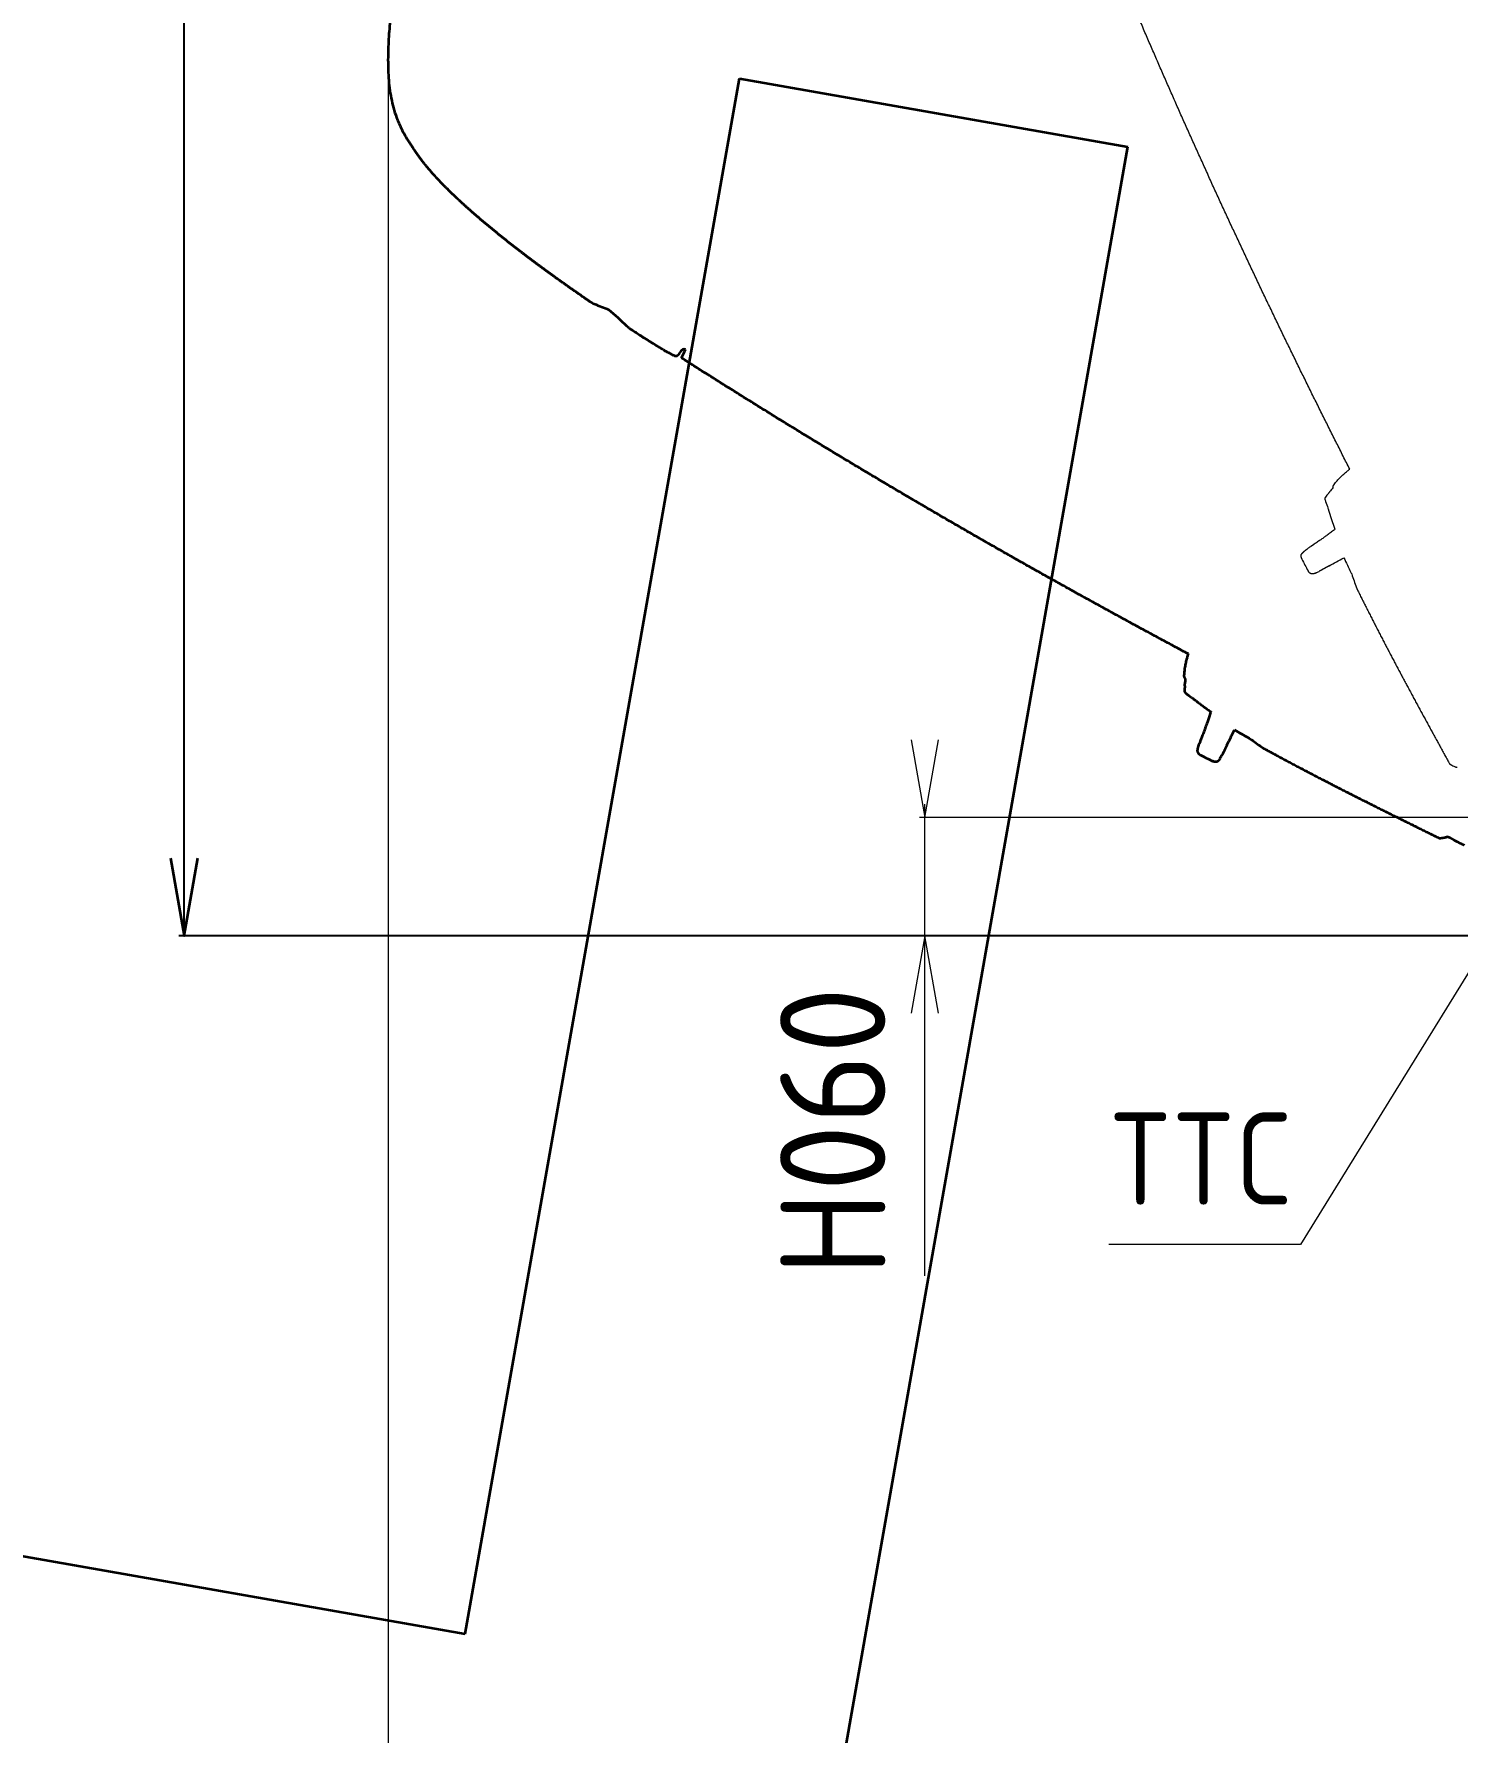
# Model space of a CAD drawing. Header units: millimetres. Extents: x 120 to 10915, y 515 to 8014.
# Drawn here: x 7711 to 8253, y 6724 to 7371 of the extents above; entities that cross this region are included whole.
import ezdxf
from ezdxf.enums import TextEntityAlignment as Align

# ---------------------------------------------------------------- set-up
doc = ezdxf.new("R2010")
doc.units = ezdxf.units.MM
doc.layers.get('0').update_dxf_attribs({"lineweight": 13})
doc.layers.add('201_Dimensions', color=7, linetype='Continuous', lineweight=13)
doc.layers.add('202_Information', color=7, linetype='Continuous', lineweight=13)
doc.styles.get("Standard").update_dxf_attribs({"font": 'isocp.shx'})

# ---------------------------------------------------------------- blocks, each defined once
blk = doc.blocks.new('BLOCK11')
at = {"layer": '201_Dimensions', "color": 2, "lineweight": 18}
blk.add_lwpolyline([(8282.151367, 3154.344971), (8193.013672, 3010), (8120, 3010)], dxfattribs=at)
blk.add_solid([(8286.555664, 3151.625), (8292.300781, 3170.781982), (8277.74707, 3157.064697)], dxfattribs=at)
at = {"layer": '201_Dimensions', "color": 2, "lineweight": 18, "width": 0.84017}
blk.add_text('TTC', height=35, dxfattribs=at).set_placement((8120, 3025.166748), (8190.01416, 3025.166748), align=Align.FIT)
blk = doc.blocks.new('BLOCK13')
at = {"layer": '201_Dimensions', "color": 2, "lineweight": 25}
for p, q in [((7768.277832, 3127.5), (7768.277832, 3885.795898)), ((8359.757812, 3127.5), (7766.277832, 3127.5))]:
    blk.add_line(p, q, dxfattribs=at)
at = {"layer": '201_Dimensions', "color": 2, "lineweight": 35}
blk.add_lwpolyline([(7763.068359, 3157.044189), (7768.277832, 3127.5), (7773.487305, 3157.044189)], dxfattribs=at)
blk = doc.blocks.new('BLOCK15')
at = {"layer": '201_Dimensions', "color": 2, "lineweight": 18}
blk.add_line((7845.817383, 3460), (7845.817383, 2760.569092), dxfattribs=at)
blk = doc.blocks.new('BLOCK16')
at = {"layer": '201_Dimensions', "color": 2, "lineweight": 18}
for p, q in [((8050.006348, 2998.015625), (8050.006348, 3177.5)), ((8292.5, 3172.5), (8048.006348, 3172.5)), ((8359.757812, 3127.5), (8048.006348, 3127.5))]:
    blk.add_line(p, q, dxfattribs=at)
for points in [[(8044.796875, 3202.044189), (8050.006348, 3172.5), (8055.21582, 3202.044189)], [(8055.21582, 3097.955811), (8050.006348, 3127.5), (8044.796875, 3097.955811)]]:
    blk.add_lwpolyline(points, dxfattribs=at)
at = {"layer": '201_Dimensions', "color": 2, "lineweight": 18, "width": 0.731013}
blk.add_text('H060', height=40, rotation=90, dxfattribs=at).set_placement((8035.006348, 2998.015625), (8035.006348, 3108.015625), align=Align.FIT)
blk = doc.blocks.new('2903066')
at = {"layer": '201_Dimensions', "color": 3, "lineweight": 35}
for p, q in [((7938.37, 3358.18), (7937.75, 3358.59)), ((7943.23, 3354.98), (7943.31, 3354.93)), ((7951.78, 3349.75), (7951.86, 3349.71)), ((7957.19, 3349.91), (7956.52, 3348.86)), ((7957.21, 3349.94), (7957.19, 3349.91)), ((7957.49, 3347.35), (7957.98, 3348.42)), ((7957.98, 3348.42), (7958.68, 3349.91)), ((7958.68, 3349.91), (7958.97, 3350.54)), ((8150.16, 3234.17), (8150.18, 3234.25)), ((8148.93, 3222.51), (8148.93, 3222.49)), ((8148.94, 3222.61), (8148.98, 3223.3)), ((8158.74, 3212.41), (8158.83, 3212.71))]:
    blk.add_line(p, q, dxfattribs=at)
at = {"layer": '201_Dimensions', "color": 3, "lineweight": 18}
for p, q in [((8211.28, 3304.66), (8211.34, 3304.71)), ((8203.58, 3295.82), (8203.57, 3295.8)), ((8203.64, 3295.89), (8204.07, 3296.43)), ((8205.82, 3281.92), (8206.07, 3282.11))]:
    blk.add_line(p, q, dxfattribs=at)
blk.add_lwpolyline([(8203.86, 3268.2, 0.000114), (8209.45, 3271.28)], format="xyb", dxfattribs=at)
at = {"layer": '201_Dimensions', "color": 3, "lineweight": 35}
blk.add_lwpolyline([(8165, 3200.05, 0.000114), (8167.81, 3205.78)], format="xyb", dxfattribs=at)
for centre, radius, start, end in [((7958.12, 3446.45), 85.52, 246.20909, 250.21225), ((7927.32, 3362.7), 3.84, 49.34843, 53.11995), ((7847.25, 3266.52), 128.98, 46.06977, 50.19625), ((8443.06, 4118.67), 912.72, 236.42993, 236.709), ((8180.12, 3718.85), 434.18, 236.75272, 236.93476), ((8005.42, 3445.54), 109.78, 240.03417, 240.75477), ((8002.08, 3439.61), 102.98, 240.8134, 242.45316), ((7958.47, 3349.13), 1.5, 70.53242, 147.36799), ((8240.22, 3218.38), 91.38, 175.70769, 176.91845), ((8227.76, 3219.14), 78.9, 177.56246, 178.91879), ((8149.35, 3222.46), 0.43, 165.11014, 172.84603), ((8224.38, 3326.38), 130.42, 234.87126, 236.05915), ((8214.28, 3294.93), 99.11, 230.74503, 231.36411), ((8438.55, 3096.67), 302.48, 159.63845, 159.88437), ((8256.59, 3312.51), 137.72, 233.04534, 235.34168), ((8211.84, 3303.68), 121.58, 242.12509, 244.52249), ((8007.76, 3283.02), 177.94, 330.30016, 330.78867), ((8244.17, 3184.88), 20.34, 275.91161, 281.04145), ((8325.99, 3308.52), 162.74, 241.66079, 243.11726)]:
    blk.add_arc(centre, radius, start, end, dxfattribs=at)
at = {"layer": '201_Dimensions', "color": 3, "lineweight": 18}
for centre, radius, start, end in [((8266.22, 3247.84), 78.9, 142.56246, 143.91879), ((8203.9, 3295.53), 0.43, 130.11014, 137.84603), ((8275.99, 3240.07), 91.38, 140.70769, 141.91845), ((8324.96, 3337.62), 130.42, 199.87126, 201.05915), ((8298.65, 3317.65), 99.11, 195.74503, 196.36411), ((8301.67, 3326.22), 121.58, 207.12509, 209.52249), ((8368.65, 3026.61), 302.48, 124.63845, 124.88437), ((8122.65, 3426.35), 177.94, 295.30016, 295.78867), ((8343.39, 3307.79), 137.72, 198.04534, 200.34168), ((8260.01, 3210.36), 20.34, 240.91161, 246.04145)]:
    blk.add_arc(centre, radius, start, end, dxfattribs=at)
for points in [[(8211.72, 3305), (8191.5, 3344.84), (8172, 3385.05), (8153.29, 3425.63), (8135.39, 3466.58), (8118.36, 3507.89)], [(8203.59, 3295.82), (8203.59, 3295.82), (8203.59, 3295.82), (8203.59, 3295.83), (8203.61, 3295.85), (8203.64, 3295.89)], [(8214.26, 3259.91), (8214.32, 3259.75), (8214.38, 3259.58), (8214.45, 3259.42), (8214.53, 3259.27), (8214.61, 3259.11)], [(8214.61, 3259.11), (8221.22, 3245.74), (8228.11, 3232.51), (8235.17, 3219.37), (8242.33, 3206.28), (8249.51, 3193.2)]]:
    blk.add_open_spline(points, degree=5, dxfattribs=at)
at = {"layer": '201_Dimensions', "color": 3, "lineweight": 35}
for points, degree, knots in [([(7847.48, 3484.28), (7847.33, 3482.98), (7847.04, 3480.38), (7846.65, 3476.47), (7846.32, 3472.56), (7846.05, 3468.64), (7845.87, 3464.72), (7845.79, 3460.8), (7845.85, 3456.89), (7846.07, 3452.98), (7846.5, 3449.1), (7847.17, 3445.26), (7848.12, 3441.5), (7848.96, 3439.07), (7849.43, 3437.87)], 3, [0, 0, 0, 0, 15.712437, 31.42248, 47.132564, 62.834794, 78.525647, 94.206076, 109.870248, 125.506906, 141.132739, 156.701135, 172.199809, 187.624803, 187.624803, 187.624803, 187.624803]), ([(7849.43, 3437.87), (7849.51, 3437.68), (7849.66, 3437.3), (7849.9, 3436.73), (7850.15, 3436.16), (7850.41, 3435.6), (7850.67, 3435.04), (7850.94, 3434.49), (7851.22, 3433.94), (7851.5, 3433.4), (7851.79, 3432.86), (7852.09, 3432.32), (7852.4, 3431.79), (7852.71, 3431.26), (7853.03, 3430.74), (7853.35, 3430.22), (7853.68, 3429.71), (7854.02, 3429.2), (7854.36, 3428.69), (7854.7, 3428.19), (7854.98, 3427.81), (7855.13, 3427.59), (7855.17, 3427.53)], 3, [0, 0, 0, 0, 2.471685, 4.941463, 7.4093, 9.875171, 12.339051, 14.800919, 17.260754, 19.718537, 22.174265, 24.627912, 27.079466, 29.528922, 31.976275, 34.421526, 36.864678, 39.305734, 41.744758, 44.181701, 46.616564, 47.410935, 47.410935, 47.410935, 47.410935]), ([(7887.45, 3394.75), (7884.94, 3396.79), (7882.44, 3398.87), (7879.97, 3400.97), (7876.41, 3404.08), (7872.93, 3407.27), (7871.85, 3408.28), (7869.86, 3410.18), (7867.9, 3412.11), (7867.01, 3413.01), (7865.61, 3414.46), (7864.23, 3415.93), (7863.73, 3416.47), (7861.82, 3418.59), (7859.98, 3420.77), (7858.67, 3422.42), (7857.18, 3424.44), (7855.81, 3426.53), (7855.59, 3426.86), (7855.38, 3427.2), (7855.17, 3427.53)], 5, [0, 0, 0, 0, 0, 0, 91.764208, 91.764208, 91.764208, 133.637509, 133.637509, 133.637509, 169.528822, 169.528822, 169.528822, 190.525679, 190.525679, 190.525679, 250.134496, 250.134496, 250.134496, 261.31786, 261.31786, 261.31786, 261.31786, 261.31786, 261.31786]), ([(7922.78, 3368.67), (7918.32, 3371.72), (7913.89, 3374.81), (7909.5, 3377.93), (7902.39, 3383.11), (7895.41, 3388.43), (7892.73, 3390.51), (7890.08, 3392.61), (7887.45, 3394.75)], 5, [0, 0, 0, 0, 0, 0, 108.539493, 108.539493, 108.539493, 176.637564, 176.637564, 176.637564, 176.637564, 176.637564, 176.637564]), ([(7923.62, 3368.2), (7923.56, 3368.22), (7923.5, 3368.25), (7923.44, 3368.28), (7923.32, 3368.33), (7923.2, 3368.39), (7923.14, 3368.43), (7923.04, 3368.49), (7922.93, 3368.57), (7922.88, 3368.6), (7922.83, 3368.63), (7922.78, 3368.67)], 5, [0, 0, 0, 0, 0, 0, 1.344009, 1.344009, 1.344009, 2.784755, 2.784755, 2.784755, 4.015319, 4.015319, 4.015319, 4.015319, 4.015319, 4.015319]), ([(7929.17, 3365.98), (7929.22, 3365.96), (7929.27, 3365.95), (7929.31, 3365.93), (7929.41, 3365.89), (7929.5, 3365.85), (7929.54, 3365.82), (7929.58, 3365.8), (7929.62, 3365.77)], 5, [0, 0, 0, 0, 0, 0, 1.463772, 1.463772, 1.463772, 2.907077, 2.907077, 2.907077, 2.907077, 2.907077, 2.907077]), ([(7937.75, 3358.59), (7937.66, 3358.65), (7937.57, 3358.71), (7937.48, 3358.77), (7937.31, 3358.9), (7937.15, 3359.03), (7937.07, 3359.09), (7936.96, 3359.19), (7936.85, 3359.3), (7936.81, 3359.34), (7936.77, 3359.37), (7936.73, 3359.41)], 5, [0, 0, 0, 0, 0, 0, 2.211539, 2.211539, 2.211539, 4.252153, 4.252153, 4.252153, 5.349575, 5.349575, 5.349575, 5.349575, 5.349575, 5.349575]), ([(7950.58, 3350.43), (7949.54, 3351.03), (7948.51, 3351.64), (7947.49, 3352.27), (7946.04, 3353.17), (7944.6, 3354.1), (7944.17, 3354.37), (7943.74, 3354.65), (7943.31, 3354.93)], 5, [0, 0, 0, 0, 0, 0, 24.056912, 24.056912, 24.056912, 34.371733, 34.371733, 34.371733, 34.371733, 34.371733, 34.371733]), ([(7956.52, 3348.86), (7956.43, 3348.72), (7956.35, 3348.59), (7956.25, 3348.46), (7956.08, 3348.26), (7955.87, 3348.12), (7955.78, 3348.08), (7955.6, 3348.01), (7955.42, 3347.99), (7955.32, 3348), (7955.08, 3348.02), (7954.85, 3348.11), (7954.71, 3348.17), (7954.58, 3348.24), (7954.45, 3348.31)], 5, [0, 0, 0, 0, 0, 0, 3.203765, 3.203765, 3.203765, 5.113119, 5.113119, 5.113119, 6.985729, 6.985729, 6.985729, 9.967929, 9.967929, 9.967929, 9.967929, 9.967929, 9.967929]), ([(8148.74, 3226.1), (8148.75, 3226.4), (8148.78, 3226.99), (8148.85, 3227.87), (8148.95, 3228.76), (8149.08, 3229.64), (8149.24, 3230.52), (8149.43, 3231.39), (8149.63, 3232.26), (8149.83, 3233.03), (8150.01, 3233.66), (8150.11, 3234.01), (8150.16, 3234.18)], 3, [0, 0, 0, 0, 3.538928, 7.088387, 10.646221, 14.210918, 17.789623, 21.37295, 24.952498, 28.518928, 30.839623, 32.884321, 32.884321, 32.884321, 32.884321]), ([(8150.18, 3234.25), (8150.23, 3234.39), (8150.27, 3234.54), (8150.32, 3234.69), (8150.33, 3234.7)], 3, [0, 0, 0, 0, 1.765854, 1.917924, 1.917924, 1.917924, 1.917924]), ([(8148.74, 3226.1), (8148.74, 3226.08), (8148.74, 3226.05), (8148.74, 3225.99), (8148.74, 3225.93), (8148.74, 3225.87), (8148.75, 3225.82), (8148.76, 3225.76), (8148.77, 3225.71), (8148.78, 3225.66), (8148.8, 3225.61), (8148.82, 3225.56), (8148.85, 3225.51), (8148.88, 3225.46), (8148.91, 3225.42), (8148.94, 3225.38), (8148.98, 3225.34), (8149.02, 3225.3), (8149.06, 3225.26), (8149.09, 3225.23), (8149.1, 3225.22)], 3, [0, 0, 0, 0, 0.231575, 0.46169, 0.689579, 0.914965, 1.138819, 1.360192, 1.579315, 1.796609, 2.0123, 2.227569, 2.443095, 2.659389, 2.876353, 3.095224, 3.316261, 3.539543, 3.764056, 3.978689, 3.978689, 3.978689, 3.978689]), ([(8148.87, 3220.63), (8148.87, 3220.54), (8148.87, 3220.45), (8148.87, 3220.36), (8148.9, 3220.21), (8148.96, 3220.07), (8149, 3220.02), (8149.08, 3219.92), (8149.17, 3219.83), (8149.23, 3219.79), (8149.28, 3219.75), (8149.33, 3219.72)], 5, [0, 0, 0, 0, 0, 0, 1.79308, 1.79308, 1.79308, 3.105136, 3.105136, 3.105136, 4.443051, 4.443051, 4.443051, 4.443051, 4.443051, 4.443051]), ([(8152.39, 3217.51), (8152.45, 3217.46), (8152.57, 3217.37), (8152.75, 3217.22), (8152.93, 3217.08), (8153.1, 3216.95), (8153.28, 3216.81), (8153.45, 3216.67), (8153.63, 3216.53), (8153.8, 3216.4), (8153.98, 3216.26), (8154.15, 3216.13), (8154.33, 3215.99), (8154.51, 3215.86), (8154.68, 3215.73), (8154.85, 3215.6), (8155.03, 3215.46), (8155.2, 3215.33), (8155.38, 3215.2), (8155.55, 3215.08), (8155.72, 3214.95), (8155.89, 3214.82), (8156.06, 3214.7), (8156.23, 3214.57), (8156.41, 3214.44), (8156.52, 3214.36), (8156.58, 3214.32)], 3, [0, 0, 0, 0, 0.923413, 1.833259, 2.733559, 3.6275, 4.51751, 5.40534, 6.292144, 7.178563, 8.062701, 8.946489, 9.829509, 10.711151, 11.590696, 12.467395, 13.340552, 14.209602, 15.074125, 15.934137, 16.789957, 17.642363, 18.492672, 19.342817, 20.195434, 21.053937, 21.053937, 21.053937, 21.053937]), ([(8158.74, 3212.41), (8158.65, 3212.14), (8158.48, 3211.6), (8158.21, 3210.79), (8157.94, 3210), (8157.69, 3209.25), (8157.44, 3208.54), (8157.21, 3207.89), (8156.98, 3207.24), (8156.76, 3206.65), (8156.54, 3206.03), (8156.3, 3205.38), (8156.02, 3204.64), (8155.75, 3203.92), (8155.57, 3203.44), (8155.48, 3203.2)], 3, [0, 0, 0, 0, 3.431861, 6.825069, 10.184286, 13.512656, 16.322014, 19.111227, 21.880465, 24.626434, 26.566377, 29.773885, 32.939263, 36.057698, 39.096822, 39.096822, 39.096822, 39.096822]), ([(8156.58, 3214.32), (8156.61, 3214.3), (8156.67, 3214.25), (8156.76, 3214.19), (8156.84, 3214.13), (8156.93, 3214.06), (8157.02, 3214), (8157.11, 3213.94), (8157.19, 3213.88), (8157.28, 3213.81), (8157.36, 3213.75), (8157.45, 3213.69), (8157.54, 3213.63), (8157.62, 3213.57), (8157.7, 3213.51), (8157.79, 3213.45), (8157.87, 3213.39), (8157.95, 3213.33), (8158.03, 3213.28), (8158.11, 3213.22), (8158.19, 3213.16), (8158.27, 3213.11), (8158.35, 3213.05), (8158.42, 3213), (8158.5, 3212.95), (8158.55, 3212.91), (8158.57, 3212.9)], 3, [0, 0, 0, 0, 0.435981, 0.870535, 1.303709, 1.735507, 2.165898, 2.594814, 3.022152, 3.44778, 3.870237, 4.290635, 4.708761, 5.124384, 5.537253, 5.947101, 6.353646, 6.756595, 7.153588, 7.54637, 7.934627, 8.31804, 8.696295, 9.069078, 9.436079, 9.796997, 9.796997, 9.796997, 9.796997]), ([(8158.57, 3212.9), (8158.6, 3212.88), (8158.64, 3212.85), (8158.71, 3212.8), (8158.77, 3212.76), (8158.81, 3212.73), (8158.83, 3212.71)], 3, [0, 0, 0, 0, 0.332648, 0.658218, 0.976693, 1.266834, 1.266834, 1.266834, 1.266834]), ([(8167.81, 3205.78), (8169.6, 3204.77), (8171.59, 3203.67), (8173.59, 3202.57), (8173.8, 3202.46)], 3, [4.15616, 4.15616, 4.15616, 4.15616, 28.747223, 31.527536, 31.527536, 31.527536, 31.527536]), ([(8153.95, 3197.21), (8153.93, 3197.27), (8153.88, 3197.39), (8153.85, 3197.57), (8153.84, 3197.73), (8153.83, 3197.83), (8153.84, 3197.92), (8153.84, 3197.98), (8153.84, 3198.05), (8153.85, 3198.1), (8153.86, 3198.15), (8153.86, 3198.2), (8153.87, 3198.25), (8153.87, 3198.29), (8153.88, 3198.34), (8153.89, 3198.4), (8153.9, 3198.47), (8153.92, 3198.54), (8153.93, 3198.61), (8153.94, 3198.69), (8153.96, 3198.76), (8153.98, 3198.84), (8153.99, 3198.92), (8154.01, 3199), (8154.03, 3199.09), (8154.05, 3199.18), (8154.08, 3199.27), (8154.1, 3199.37), (8154.13, 3199.48), (8154.16, 3199.58), (8154.18, 3199.66), (8154.19, 3199.7)], 3, [0, 0, 0, 0, 0.69919, 1.617295, 2.155214, 2.600711, 2.884629, 3.141636, 3.404832, 3.619599, 3.839871, 4.026729, 4.218571, 4.378744, 4.542108, 4.813204, 5.094969, 5.387087, 5.689391, 5.984684, 6.290329, 6.606625, 6.934024, 7.277134, 7.632682, 8.001555, 8.38478, 8.797884, 9.227695, 9.675577, 10.142981, 10.142981, 10.142981, 10.142981]), ([(8154.19, 3199.7), (8154.2, 3199.72), (8154.21, 3199.78), (8154.24, 3199.87), (8154.28, 3199.98), (8154.31, 3200.08), (8154.35, 3200.2), (8154.4, 3200.34), (8154.46, 3200.51), (8154.51, 3200.63), (8154.53, 3200.7)], 3, [0, 0, 0, 0, 0.303903, 0.763749, 1.158593, 1.607089, 2.099288, 2.664088, 3.364138, 4.234633, 4.234633, 4.234633, 4.234633]), ([(8155.53, 3203.34), (8155.46, 3203.16), (8155.39, 3202.97), (8155.32, 3202.79), (8155.24, 3202.61), (8155.17, 3202.42), (8155.17, 3202.42), (8155.13, 3202.32), (8155.09, 3202.21), (8155.05, 3202.11), (8155.02, 3202.01), (8154.98, 3201.92)], 5, [0, 0, 0, 0, 0, 0, 4.034215, 4.034215, 4.034215, 4.074062, 4.074062, 4.074062, 6.327485, 6.327485, 6.327485, 6.327485, 6.327485, 6.327485]), ([(8165, 3200.05), (8164.95, 3199.96), (8164.91, 3199.87), (8164.86, 3199.77), (8164.81, 3199.67), (8164.76, 3199.57), (8164.76, 3199.57), (8164.71, 3199.47), (8164.66, 3199.37), (8164.61, 3199.28), (8164.57, 3199.18), (8164.52, 3199.08), (8164.51, 3199.07), (8164.47, 3198.98), (8164.43, 3198.89), (8164.38, 3198.81), (8164.34, 3198.72), (8164.3, 3198.63), (8164.29, 3198.62), (8164.25, 3198.54), (8164.21, 3198.46), (8164.18, 3198.39), (8164.14, 3198.31), (8164.1, 3198.22), (8164.09, 3198.22), (8164.06, 3198.15), (8164.03, 3198.08), (8163.99, 3198.01), (8163.96, 3197.94), (8163.92, 3197.87), (8163.92, 3197.86), (8163.88, 3197.79), (8163.85, 3197.72), (8163.82, 3197.65), (8163.78, 3197.58), (8163.75, 3197.51), (8163.74, 3197.5), (8163.72, 3197.45), (8163.69, 3197.39), (8163.66, 3197.34), (8163.64, 3197.29), (8163.61, 3197.23), (8163.61, 3197.23), (8163.58, 3197.17), (8163.55, 3197.12), (8163.53, 3197.06), (8163.5, 3197.01), (8163.47, 3196.95), (8163.47, 3196.94), (8163.44, 3196.89), (8163.42, 3196.85), (8163.4, 3196.81), (8163.38, 3196.77), (8163.36, 3196.73), (8163.36, 3196.72), (8163.34, 3196.68), (8163.32, 3196.64), (8163.3, 3196.61), (8163.28, 3196.57), (8163.26, 3196.53), (8163.26, 3196.53), (8163.24, 3196.49), (8163.23, 3196.46), (8163.21, 3196.43), (8163.2, 3196.4), (8163.18, 3196.37), (8163.18, 3196.36), (8163.16, 3196.34), (8163.15, 3196.31), (8163.14, 3196.29), (8163.12, 3196.26), (8163.11, 3196.23), (8163.1, 3196.22), (8163.09, 3196.2), (8163.09, 3196.19), (8163.08, 3196.19), (8163.08, 3196.18), (8163.08, 3196.17)], 5, [0, 0, 0, 0, 0, 0, 2.080919, 2.080919, 2.080919, 2.24099, 2.24099, 2.24099, 4.305056, 4.305056, 4.305056, 4.463157, 4.463157, 4.463157, 6.326141, 6.326141, 6.326141, 6.479745, 6.479745, 6.479745, 8.134209, 8.134209, 8.134209, 8.279019, 8.279019, 8.279019, 9.727111, 9.727111, 9.727111, 9.871921, 9.871921, 9.871921, 11.359363, 11.359363, 11.359363, 11.494586, 11.494586, 11.494586, 12.608017, 12.608017, 12.608017, 12.722527, 12.722527, 12.722527, 13.867608, 13.867608, 13.867608, 14.056148, 14.056148, 14.056148, 14.904565, 14.904565, 14.904565, 14.998837, 14.998837, 14.998837, 15.811553, 15.811553, 15.811553, 15.884166, 15.884166, 15.884166, 16.592214, 16.592214, 16.592214, 16.646817, 16.646817, 16.646817, 17.192754, 17.192754, 17.192754, 17.411188, 17.411188, 17.411188, 17.552792, 17.552792, 17.552792, 17.552792, 17.552792, 17.552792]), ([(8153.95, 3197.21), (8153.97, 3197.16), (8154.01, 3197.06), (8154.1, 3196.92), (8154.19, 3196.79), (8154.31, 3196.67), (8154.43, 3196.56), (8154.56, 3196.46), (8154.7, 3196.37), (8154.84, 3196.28), (8154.94, 3196.23), (8154.99, 3196.2)], 3, [0, 0, 0, 0, 0.670785, 1.326487, 1.982079, 2.638025, 3.295533, 3.955986, 4.620783, 5.291554, 5.970232, 5.970232, 5.970232, 5.970232]), ([(8162.33, 3194.85), (8162.3, 3194.8), (8162.24, 3194.7), (8162.15, 3194.55), (8162.06, 3194.41), (8161.96, 3194.28), (8161.86, 3194.16), (8161.76, 3194.05), (8161.64, 3193.95), (8161.52, 3193.86), (8161.39, 3193.79), (8161.26, 3193.72), (8161.12, 3193.67), (8160.98, 3193.64), (8160.83, 3193.61), (8160.69, 3193.6), (8160.54, 3193.6), (8160.39, 3193.62), (8160.25, 3193.65), (8160.05, 3193.7), (8159.82, 3193.79), (8159.63, 3193.88), (8159.54, 3193.92)], 3, [0, 0, 0, 0, 0.747125, 1.430934, 2.090067, 2.750318, 3.361277, 3.973004, 4.569269, 5.164722, 5.755405, 6.344758, 6.932813, 7.520541, 8.108088, 8.696115, 9.285031, 9.875709, 10.468887, 11.065645, 12.272869, 13.505842, 13.505842, 13.505842, 13.505842]), ([(8245.41, 3164.8), (8245.5, 3164.75), (8245.6, 3164.71), (8245.7, 3164.67), (8245.88, 3164.63), (8246.05, 3164.63), (8246.13, 3164.63), (8246.2, 3164.64), (8246.27, 3164.65)], 5, [0, 0, 0, 0, 0, 0, 2.2157, 2.2157, 2.2157, 3.695468, 3.695468, 3.695468, 3.695468, 3.695468, 3.695468]), ([(8248.07, 3164.91), (8248.1, 3164.92), (8248.16, 3164.93), (8248.24, 3164.95), (8248.33, 3164.98), (8248.41, 3165.01), (8248.49, 3165.05), (8248.56, 3165.1), (8248.63, 3165.16), (8248.69, 3165.22), (8248.73, 3165.27), (8248.74, 3165.29)], 3, [0, 0, 0, 0, 0.352669, 0.708106, 1.06359, 1.417527, 1.769502, 2.12013, 2.470576, 2.822175, 3.175693, 3.175693, 3.175693, 3.175693]), ([(8252.41, 3163.37), (8252.45, 3163.35), (8252.53, 3163.31), (8252.65, 3163.25), (8252.77, 3163.19), (8252.9, 3163.13), (8253.02, 3163.06), (8253.14, 3163), (8253.26, 3162.94), (8253.38, 3162.88), (8253.5, 3162.82), (8253.62, 3162.76), (8253.74, 3162.7), (8253.86, 3162.64), (8253.98, 3162.58), (8254.1, 3162.52), (8254.22, 3162.47), (8254.34, 3162.41), (8254.46, 3162.35), (8254.57, 3162.29), (8254.69, 3162.23), (8254.81, 3162.18), (8254.92, 3162.12), (8255.03, 3162.06), (8255.14, 3162.01), (8255.22, 3161.97), (8255.26, 3161.95)], 3, [0, 0, 0, 0, 0.547141, 1.093692, 1.639619, 2.184875, 2.729406, 3.273148, 3.816027, 4.35796, 4.898262, 5.437403, 5.975263, 6.511707, 7.045935, 7.578409, 8.108936, 8.637296, 9.162179, 9.684344, 10.20286, 10.717977, 11.228127, 11.734014, 12.233934, 12.728515, 12.728515, 12.728515, 12.728515])]:
    blk.add_open_spline(points, degree=degree, knots=knots, dxfattribs=at)
for points in [[(8150.33, 3234.7), (8110.91, 3255.74), (8071.88, 3277.5), (8033.27, 3300.01), (7995.13, 3323.29), (7957.49, 3347.35)], [(8148.93, 3222.52), (8148.93, 3222.52), (8148.93, 3222.52), (8148.94, 3222.53), (8148.94, 3222.55), (8148.94, 3222.61)], [(8178.27, 3199.23), (8178.42, 3199.13), (8178.56, 3199.03), (8178.71, 3198.94), (8178.86, 3198.85), (8179.02, 3198.77)], [(8179.02, 3198.77), (8192.1, 3191.61), (8205.33, 3184.72), (8218.66, 3178.01), (8232.03, 3171.4), (8245.41, 3164.8)]]:
    blk.add_open_spline(points, degree=5, dxfattribs=at)
at = {"layer": '201_Dimensions', "color": 3, "lineweight": 18}
for points, degree, knots in [([(8205.49, 3298.86), (8205.66, 3299.1), (8206.02, 3299.57), (8206.59, 3300.25), (8207.18, 3300.92), (8207.79, 3301.56), (8208.43, 3302.19), (8209.08, 3302.81), (8209.75, 3303.4), (8210.35, 3303.91), (8210.86, 3304.33), (8211.15, 3304.56), (8211.28, 3304.66)], 3, [0, 0, 0, 0, 3.538928, 7.088387, 10.646221, 14.210918, 17.789623, 21.37295, 24.952498, 28.518928, 30.839623, 32.884321, 32.884321, 32.884321, 32.884321]), ([(8211.34, 3304.71), (8211.45, 3304.8), (8211.58, 3304.9), (8211.71, 3304.99), (8211.72, 3305)], 3, [0, 0, 0, 0, 1.765854, 1.917924, 1.917924, 1.917924, 1.917924]), ([(8205.49, 3298.86), (8205.47, 3298.85), (8205.45, 3298.82), (8205.42, 3298.77), (8205.39, 3298.72), (8205.36, 3298.68), (8205.33, 3298.63), (8205.3, 3298.58), (8205.28, 3298.53), (8205.27, 3298.48), (8205.25, 3298.42), (8205.24, 3298.37), (8205.23, 3298.32), (8205.23, 3298.26), (8205.23, 3298.21), (8205.23, 3298.15), (8205.24, 3298.1), (8205.25, 3298.04), (8205.26, 3297.99), (8205.27, 3297.96), (8205.27, 3297.94)], 3, [0, 0, 0, 0, 0.231575, 0.46169, 0.689579, 0.914965, 1.138819, 1.360192, 1.579315, 1.796609, 2.0123, 2.227569, 2.443095, 2.659389, 2.876353, 3.095224, 3.316261, 3.539543, 3.764056, 3.978689, 3.978689, 3.978689, 3.978689]), ([(8202.45, 3294.31), (8202.4, 3294.23), (8202.35, 3294.16), (8202.3, 3294.09), (8202.24, 3293.95), (8202.21, 3293.8), (8202.21, 3293.74), (8202.21, 3293.61), (8202.24, 3293.48), (8202.26, 3293.42), (8202.28, 3293.36), (8202.31, 3293.29)], 5, [0, 0, 0, 0, 0, 0, 1.79308, 1.79308, 1.79308, 3.105136, 3.105136, 3.105136, 4.443051, 4.443051, 4.443051, 4.443051, 4.443051, 4.443051]), ([(8203.55, 3289.73), (8203.57, 3289.66), (8203.61, 3289.51), (8203.68, 3289.29), (8203.74, 3289.08), (8203.81, 3288.86), (8203.87, 3288.65), (8203.94, 3288.44), (8204, 3288.22), (8204.07, 3288.01), (8204.13, 3287.8), (8204.2, 3287.59), (8204.27, 3287.38), (8204.33, 3287.17), (8204.4, 3286.96), (8204.47, 3286.75), (8204.53, 3286.54), (8204.6, 3286.34), (8204.67, 3286.13), (8204.74, 3285.93), (8204.8, 3285.73), (8204.87, 3285.52), (8204.94, 3285.32), (8205.01, 3285.12), (8205.08, 3284.92), (8205.12, 3284.78), (8205.15, 3284.72)], 3, [0, 0, 0, 0, 0.923413, 1.833259, 2.733559, 3.6275, 4.51751, 5.40534, 6.292144, 7.178563, 8.062701, 8.946489, 9.829509, 10.711151, 11.590696, 12.467395, 13.340552, 14.209602, 15.074125, 15.934137, 16.789957, 17.642363, 18.492672, 19.342817, 20.195434, 21.053937, 21.053937, 21.053937, 21.053937]), ([(8205.15, 3284.72), (8205.16, 3284.68), (8205.18, 3284.61), (8205.22, 3284.51), (8205.25, 3284.41), (8205.29, 3284.31), (8205.32, 3284.2), (8205.36, 3284.1), (8205.39, 3284), (8205.43, 3283.9), (8205.46, 3283.8), (8205.5, 3283.7), (8205.53, 3283.6), (8205.57, 3283.51), (8205.6, 3283.41), (8205.64, 3283.31), (8205.67, 3283.22), (8205.71, 3283.12), (8205.74, 3283.03), (8205.77, 3282.94), (8205.81, 3282.85), (8205.84, 3282.76), (8205.87, 3282.67), (8205.9, 3282.58), (8205.93, 3282.49), (8205.95, 3282.44), (8205.96, 3282.41)], 3, [0, 0, 0, 0, 0.435981, 0.870535, 1.303709, 1.735507, 2.165898, 2.594814, 3.022152, 3.44778, 3.870237, 4.290635, 4.708761, 5.124384, 5.537253, 5.947101, 6.353646, 6.756595, 7.153588, 7.54637, 7.934627, 8.31804, 8.696295, 9.069078, 9.436079, 9.796997, 9.796997, 9.796997, 9.796997]), ([(8197.99, 3276.33), (8197.83, 3276.22), (8197.66, 3276.11), (8197.5, 3276), (8197.34, 3275.89), (8197.17, 3275.78), (8197.17, 3275.78), (8197.08, 3275.72), (8196.99, 3275.65), (8196.9, 3275.59), (8196.81, 3275.53), (8196.72, 3275.47)], 5, [0, 0, 0, 0, 0, 0, 4.034215, 4.034215, 4.034215, 4.074062, 4.074062, 4.074062, 6.327485, 6.327485, 6.327485, 6.327485, 6.327485, 6.327485]), ([(8205.82, 3281.92), (8205.59, 3281.74), (8205.14, 3281.4), (8204.46, 3280.89), (8203.78, 3280.39), (8203.14, 3279.93), (8202.54, 3279.49), (8201.97, 3279.09), (8201.41, 3278.69), (8200.9, 3278.33), (8200.36, 3277.95), (8199.79, 3277.56), (8199.14, 3277.11), (8198.5, 3276.67), (8198.08, 3276.38), (8197.87, 3276.24)], 3, [0, 0, 0, 0, 3.431861, 6.825069, 10.184286, 13.512656, 16.322014, 19.111227, 21.880465, 24.626434, 26.566377, 29.773885, 32.939263, 36.057698, 39.096822, 39.096822, 39.096822, 39.096822]), ([(8205.96, 3282.41), (8205.97, 3282.38), (8205.99, 3282.33), (8206.02, 3282.25), (8206.05, 3282.18), (8206.06, 3282.13), (8206.07, 3282.11)], 3, [0, 0, 0, 0, 0.332648, 0.658218, 0.976693, 1.266834, 1.266834, 1.266834, 1.266834]), ([(8193.18, 3272.22), (8193.17, 3272.16), (8193.15, 3272.05), (8193.13, 3271.89), (8193.14, 3271.72), (8193.16, 3271.56), (8193.2, 3271.4), (8193.25, 3271.24), (8193.31, 3271.09), (8193.38, 3270.94), (8193.43, 3270.84), (8193.46, 3270.79)], 3, [0, 0, 0, 0, 0.670785, 1.326487, 1.982079, 2.638025, 3.295533, 3.955986, 4.620783, 5.291554, 5.970232, 5.970232, 5.970232, 5.970232]), ([(8193.18, 3272.21), (8193.19, 3272.27), (8193.23, 3272.4), (8193.3, 3272.56), (8193.38, 3272.7), (8193.44, 3272.79), (8193.49, 3272.85), (8193.53, 3272.91), (8193.57, 3272.96), (8193.61, 3273), (8193.64, 3273.04), (8193.68, 3273.08), (8193.71, 3273.11), (8193.74, 3273.14), (8193.77, 3273.18), (8193.81, 3273.22), (8193.86, 3273.27), (8193.91, 3273.32), (8193.97, 3273.37), (8194.02, 3273.42), (8194.08, 3273.48), (8194.14, 3273.53), (8194.2, 3273.59), (8194.26, 3273.64), (8194.33, 3273.7), (8194.39, 3273.76), (8194.47, 3273.83), (8194.55, 3273.89), (8194.63, 3273.96), (8194.71, 3274.04), (8194.77, 3274.08), (8194.8, 3274.11)], 3, [0, 0, 0, 0, 0.69919, 1.617295, 2.155214, 2.600711, 2.884629, 3.141636, 3.404832, 3.619599, 3.839871, 4.026729, 4.218571, 4.378744, 4.542108, 4.813204, 5.094969, 5.387087, 5.689391, 5.984684, 6.290329, 6.606625, 6.934024, 7.277134, 7.632682, 8.001555, 8.38478, 8.797884, 9.227695, 9.675577, 10.142981, 10.142981, 10.142981, 10.142981]), ([(8194.8, 3274.11), (8194.82, 3274.12), (8194.87, 3274.17), (8194.95, 3274.22), (8195.03, 3274.29), (8195.12, 3274.36), (8195.22, 3274.43), (8195.34, 3274.52), (8195.49, 3274.62), (8195.6, 3274.69), (8195.66, 3274.73)], 3, [0, 0, 0, 0, 0.303903, 0.763749, 1.158593, 1.607089, 2.099288, 2.664088, 3.364138, 4.234633, 4.234633, 4.234633, 4.234633]), ([(8209.45, 3271.28), (8210.34, 3269.43), (8211.33, 3267.38), (8212.34, 3265.33), (8212.45, 3265.13)], 3, [4.15616, 4.15616, 4.15616, 4.15616, 28.747223, 31.527536, 31.527536, 31.527536, 31.527536]), ([(8198.69, 3265.47), (8198.64, 3265.45), (8198.53, 3265.4), (8198.37, 3265.33), (8198.21, 3265.26), (8198.06, 3265.21), (8197.91, 3265.17), (8197.76, 3265.14), (8197.61, 3265.13), (8197.46, 3265.13), (8197.31, 3265.14), (8197.17, 3265.16), (8197.03, 3265.2), (8196.89, 3265.25), (8196.76, 3265.31), (8196.63, 3265.39), (8196.51, 3265.48), (8196.4, 3265.57), (8196.29, 3265.68), (8196.17, 3265.83), (8196.02, 3266.04), (8195.92, 3266.22), (8195.87, 3266.31)], 3, [0, 0, 0, 0, 0.747125, 1.430934, 2.090067, 2.750318, 3.361277, 3.973004, 4.569269, 5.164722, 5.755405, 6.344758, 6.932813, 7.520541, 8.108088, 8.696115, 9.285031, 9.875709, 10.468887, 11.065645, 12.272869, 13.505842, 13.505842, 13.505842, 13.505842]), ([(8203.86, 3268.2), (8203.77, 3268.15), (8203.68, 3268.1), (8203.59, 3268.05), (8203.49, 3268), (8203.39, 3267.95), (8203.38, 3267.94), (8203.29, 3267.89), (8203.19, 3267.84), (8203.1, 3267.79), (8203, 3267.73), (8202.91, 3267.68), (8202.9, 3267.68), (8202.81, 3267.63), (8202.72, 3267.58), (8202.64, 3267.53), (8202.55, 3267.49), (8202.47, 3267.44), (8202.46, 3267.43), (8202.38, 3267.39), (8202.3, 3267.35), (8202.23, 3267.31), (8202.15, 3267.26), (8202.07, 3267.22), (8202.07, 3267.22), (8202, 3267.18), (8201.93, 3267.14), (8201.87, 3267.11), (8201.8, 3267.07), (8201.73, 3267.03), (8201.72, 3267.03), (8201.65, 3266.99), (8201.58, 3266.95), (8201.52, 3266.91), (8201.44, 3266.87), (8201.37, 3266.84), (8201.37, 3266.83), (8201.31, 3266.8), (8201.26, 3266.77), (8201.21, 3266.75), (8201.16, 3266.72), (8201.11, 3266.69), (8201.1, 3266.68), (8201.05, 3266.65), (8200.99, 3266.62), (8200.94, 3266.6), (8200.88, 3266.57), (8200.83, 3266.53), (8200.82, 3266.53), (8200.77, 3266.51), (8200.73, 3266.48), (8200.69, 3266.46), (8200.65, 3266.44), (8200.61, 3266.42), (8200.61, 3266.41), (8200.57, 3266.39), (8200.53, 3266.37), (8200.49, 3266.35), (8200.46, 3266.33), (8200.42, 3266.31), (8200.42, 3266.31), (8200.38, 3266.29), (8200.35, 3266.28), (8200.32, 3266.26), (8200.29, 3266.24), (8200.25, 3266.23), (8200.25, 3266.22), (8200.23, 3266.21), (8200.2, 3266.2), (8200.18, 3266.19), (8200.15, 3266.17), (8200.12, 3266.15), (8200.11, 3266.15), (8200.09, 3266.14), (8200.08, 3266.14), (8200.07, 3266.13), (8200.07, 3266.13), (8200.06, 3266.13)], 5, [0, 0, 0, 0, 0, 0, 2.080919, 2.080919, 2.080919, 2.24099, 2.24099, 2.24099, 4.305056, 4.305056, 4.305056, 4.463157, 4.463157, 4.463157, 6.326141, 6.326141, 6.326141, 6.479745, 6.479745, 6.479745, 8.134209, 8.134209, 8.134209, 8.279019, 8.279019, 8.279019, 9.727111, 9.727111, 9.727111, 9.871921, 9.871921, 9.871921, 11.359363, 11.359363, 11.359363, 11.494586, 11.494586, 11.494586, 12.608017, 12.608017, 12.608017, 12.722527, 12.722527, 12.722527, 13.867608, 13.867608, 13.867608, 14.056148, 14.056148, 14.056148, 14.904565, 14.904565, 14.904565, 14.998837, 14.998837, 14.998837, 15.811553, 15.811553, 15.811553, 15.884166, 15.884166, 15.884166, 16.592214, 16.592214, 16.592214, 16.646817, 16.646817, 16.646817, 17.192754, 17.192754, 17.192754, 17.411188, 17.411188, 17.411188, 17.552792, 17.552792, 17.552792, 17.552792, 17.552792, 17.552792]), ([(8249.51, 3193.2), (8249.56, 3193.11), (8249.61, 3193.02), (8249.67, 3192.93), (8249.79, 3192.8), (8249.94, 3192.69), (8250, 3192.65), (8250.06, 3192.62), (8250.12, 3192.58)], 5, [0, 0, 0, 0, 0, 0, 2.2157, 2.2157, 2.2157, 3.695468, 3.695468, 3.695468, 3.695468, 3.695468, 3.695468]), ([(8251.75, 3191.77), (8251.78, 3191.76), (8251.83, 3191.73), (8251.92, 3191.7), (8252, 3191.67), (8252.09, 3191.65), (8252.17, 3191.64), (8252.26, 3191.64), (8252.35, 3191.65), (8252.44, 3191.67), (8252.49, 3191.68), (8252.52, 3191.69)], 3, [0, 0, 0, 0, 0.352669, 0.708106, 1.06359, 1.417527, 1.769502, 2.12013, 2.470576, 2.822175, 3.175693, 3.175693, 3.175693, 3.175693])]:
    blk.add_open_spline(points, degree=degree, knots=knots, dxfattribs=at)
at = {"layer": '201_Dimensions', "lineweight": 0}
for name in ['BLOCK13', 'BLOCK15', 'BLOCK16', 'BLOCK11']:
    blk.add_blockref(name, (0, 0), dxfattribs=at)
blk = doc.blocks.new('PREL')
at = {"layer": '202_Information', "color": 1, "lineweight": 35}
for p, q in [((7875.219895, 4591.777769), (7979.589528, 5183.687373)), ((7979.589528, 5183.687373), (8127.310691, 5157.640147)), ((8015.312002, 4522.464015), (8127.310691, 5157.640147)), ((7283.31029, 4696.147402), (7875.219895, 4591.777769))]:
    blk.add_line(p, q, dxfattribs=at)

msp = doc.modelspace()

# ---------------------------------------------------------------- block references
at = {"color": 7, "lineweight": 35}
for name, p in [('2903066', (0, 3900)), ('PREL', (0, 2170))]:
    msp.add_blockref(name, p, dxfattribs=at)

doc.saveas('drawing.dxf')
